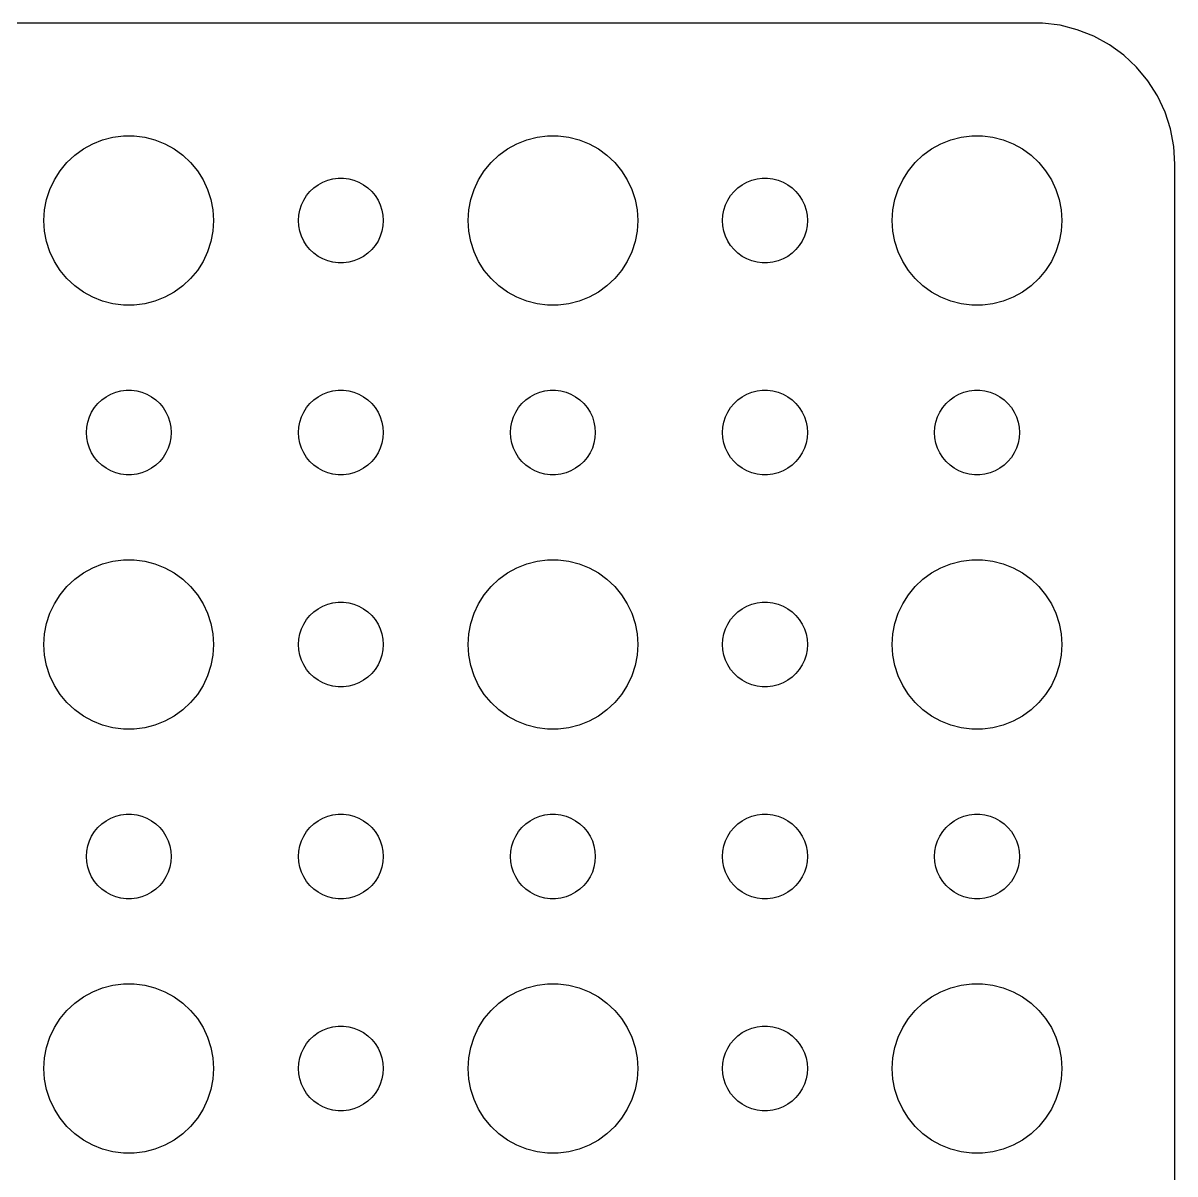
# Model space of a CAD drawing. Header units: metres. Extents: x -37 to 37, y 215 to 541.
# Drawn here: x -3.74 to 37, y 248.27 to 288.99 of the extents above; entities that cross this region are included whole.
import ezdxf

# ---------------------------------------------------------------- set-up
doc = ezdxf.new("R2010")
doc.units = ezdxf.units.M

msp = doc.modelspace()

# ---------------------------------------------------------------- linework, layer by layer
for p, q in [((32.3139, 288.99), (-32.3139, 288.99)), ((32.9369, 288.911), (32.3139, 288.99)), ((33.5451, 288.755), (32.9369, 288.911)), ((34.1289, 288.524), (33.5451, 288.755)), ((34.6791, 288.222), (34.1289, 288.524)), ((35.1871, 287.853), (34.6791, 288.222)), ((35.6448, 287.423), (35.1871, 287.853)), ((36.0451, 286.939), (35.6448, 287.423)), ((36.3815, 286.409), (36.0451, 286.939)), ((36.6489, 285.841), (36.3815, 286.409)), ((36.8429, 285.243), (36.6489, 285.841)), ((36.9606, 284.627), (36.8429, 285.243)), ((-1.27733, 284.714), (-0.92705, 284.853)), ((-0.92705, 284.853), (-0.56213, 284.947)), ((-0.56213, 284.947), (-0.18837, 284.994)), ((-0.18837, 284.994), (0.18837, 284.994)), ((0.18837, 284.994), (0.56213, 284.947)), ((0.56213, 284.947), (0.92705, 284.853)), ((0.92705, 284.853), (1.27733, 284.714)), ((13.7227, 284.714), (14.0729, 284.853)), ((14.0729, 284.853), (14.4379, 284.947)), ((14.4379, 284.947), (14.8116, 284.994)), ((14.8116, 284.994), (15.1884, 284.994)), ((15.1884, 284.994), (15.5621, 284.947)), ((15.5621, 284.947), (15.927, 284.853)), ((15.927, 284.853), (16.2773, 284.714)), ((28.7227, 284.714), (29.0729, 284.853)), ((29.0729, 284.853), (29.4379, 284.947)), ((29.4379, 284.947), (29.8116, 284.994)), ((29.8116, 284.994), (30.1884, 284.994)), ((30.1884, 284.994), (30.5621, 284.947)), ((30.5621, 284.947), (30.927, 284.853)), ((30.927, 284.853), (31.2773, 284.714)), ((-1.91226, 284.312), (-1.60747, 284.533)), ((-1.60747, 284.533), (-1.27733, 284.714)), ((1.27733, 284.714), (1.60747, 284.533)), ((1.60747, 284.533), (1.91226, 284.312)), ((13.0877, 284.312), (13.3925, 284.533)), ((13.3925, 284.533), (13.7227, 284.714)), ((16.2773, 284.714), (16.6075, 284.533)), ((16.6075, 284.533), (16.9123, 284.312)), ((28.0877, 284.312), (28.3925, 284.533)), ((28.3925, 284.533), (28.7227, 284.714)), ((31.2773, 284.714), (31.6075, 284.533)), ((31.6075, 284.533), (31.9123, 284.312)), ((37, 284), (36.9606, 284.627)), ((-2.42705, 283.763), (-2.1869, 284.054)), ((-2.1869, 284.054), (-1.91226, 284.312)), ((1.91226, 284.312), (2.1869, 284.054)), ((2.1869, 284.054), (2.42705, 283.763)), ((12.5729, 283.763), (12.8131, 284.054)), ((12.8131, 284.054), (13.0877, 284.312)), ((16.9123, 284.312), (17.1869, 284.054)), ((17.1869, 284.054), (17.427, 283.763)), ((27.5729, 283.763), (27.8131, 284.054)), ((27.8131, 284.054), (28.0877, 284.312)), ((31.9123, 284.312), (32.1869, 284.054)), ((32.1869, 284.054), (32.427, 283.763)), ((37, 220), (37, 284)), ((-2.62891, 283.445), (-2.42705, 283.763)), ((2.42705, 283.763), (2.62891, 283.445)), ((12.3711, 283.445), (12.5729, 283.763)), ((17.427, 283.763), (17.6289, 283.445)), ((27.3711, 283.445), (27.5729, 283.763)), ((32.427, 283.763), (32.6289, 283.445)), ((-2.78932, 283.104), (-2.62891, 283.445)), ((2.62891, 283.445), (2.78932, 283.104)), ((6.40654, 283.027), (6.54385, 283.156)), ((6.54385, 283.156), (6.69626, 283.266)), ((6.69626, 283.266), (6.86133, 283.357)), ((6.86133, 283.357), (7.03647, 283.427)), ((7.03647, 283.427), (7.21892, 283.473)), ((7.21892, 283.473), (7.40581, 283.497)), ((7.40581, 283.497), (7.59418, 283.497)), ((7.59418, 283.497), (7.78107, 283.473)), ((7.78107, 283.473), (7.96352, 283.427)), ((7.96352, 283.427), (8.13866, 283.357)), ((8.13866, 283.357), (8.30373, 283.266)), ((8.30373, 283.266), (8.45613, 283.156)), ((8.45613, 283.156), (8.59344, 283.027)), ((12.2107, 283.104), (12.3711, 283.445)), ((17.6289, 283.445), (17.7893, 283.104)), ((21.4065, 283.027), (21.5439, 283.156)), ((21.5439, 283.156), (21.6963, 283.266)), ((21.6963, 283.266), (21.8613, 283.357)), ((21.8613, 283.357), (22.0365, 283.427)), ((22.0365, 283.427), (22.2189, 283.473)), ((22.2189, 283.473), (22.4058, 283.497)), ((22.4058, 283.497), (22.5942, 283.497)), ((22.5942, 283.497), (22.7811, 283.473)), ((22.7811, 283.473), (22.9635, 283.427)), ((22.9635, 283.427), (23.1387, 283.357)), ((23.1387, 283.357), (23.3037, 283.266)), ((23.3037, 283.266), (23.4561, 283.156)), ((23.4561, 283.156), (23.5934, 283.027)), ((27.2107, 283.104), (27.3711, 283.445)), ((32.6289, 283.445), (32.7893, 283.104)), ((-2.97633, 282.376), (-2.90575, 282.746)), ((-2.90575, 282.746), (-2.78932, 283.104)), ((2.78932, 283.104), (2.90575, 282.746)), ((2.90575, 282.746), (2.97633, 282.376)), ((6.18553, 282.723), (6.28647, 282.882)), ((6.28647, 282.882), (6.40654, 283.027)), ((8.59344, 283.027), (8.71352, 282.882)), ((8.71352, 282.882), (8.81445, 282.723)), ((12.0237, 282.376), (12.0942, 282.746)), ((12.0942, 282.746), (12.2107, 283.104)), ((17.7893, 283.104), (17.9057, 282.746)), ((17.9057, 282.746), (17.9763, 282.376)), ((21.1855, 282.723), (21.2865, 282.882)), ((21.2865, 282.882), (21.4065, 283.027)), ((23.5934, 283.027), (23.7135, 282.882)), ((23.7135, 282.882), (23.8145, 282.723)), ((27.0237, 282.376), (27.0942, 282.746)), ((27.0942, 282.746), (27.2107, 283.104)), ((32.7893, 283.104), (32.9057, 282.746)), ((32.9057, 282.746), (32.9763, 282.376)), ((-3, 282), (-2.97633, 282.376)), ((2.97633, 282.376), (3, 282)), ((6.01183, 282.188), (6.04712, 282.373)), ((6.04712, 282.373), (6.10533, 282.552)), ((6.10533, 282.552), (6.18553, 282.723)), ((8.81445, 282.723), (8.89465, 282.552)), ((8.89465, 282.552), (8.95287, 282.373)), ((8.95287, 282.373), (8.98816, 282.188)), ((12, 282), (12.0237, 282.376)), ((17.9763, 282.376), (18, 282)), ((21.0118, 282.188), (21.0471, 282.373)), ((21.0471, 282.373), (21.1053, 282.552)), ((21.1053, 282.552), (21.1855, 282.723)), ((23.8145, 282.723), (23.8947, 282.552)), ((23.8947, 282.552), (23.9529, 282.373)), ((23.9529, 282.373), (23.9882, 282.188)), ((27, 282), (27.0237, 282.376)), ((32.9763, 282.376), (33, 282)), ((-2.97633, 281.624), (-3, 282)), ((3, 282), (2.97633, 281.624)), ((6, 282), (6.01183, 282.188)), ((6.01183, 281.812), (6, 282)), ((8.98816, 282.188), (9, 282)), ((9, 282), (8.98816, 281.812)), ((12.0237, 281.624), (12, 282)), ((18, 282), (17.9763, 281.624)), ((21, 282), (21.0118, 282.188)), ((21.0118, 281.812), (21, 282)), ((23.9882, 282.188), (24, 282)), ((24, 282), (23.9882, 281.812)), ((27.0237, 281.624), (27, 282)), ((33, 282), (32.9763, 281.624)), ((-2.90575, 281.254), (-2.97633, 281.624)), ((2.97633, 281.624), (2.90575, 281.254)), ((6.04712, 281.627), (6.01183, 281.812)), ((6.10533, 281.448), (6.04712, 281.627)), ((8.95287, 281.627), (8.89465, 281.448)), ((8.98816, 281.812), (8.95287, 281.627)), ((12.0942, 281.254), (12.0237, 281.624)), ((17.9763, 281.624), (17.9057, 281.254)), ((21.0471, 281.627), (21.0118, 281.812)), ((21.1053, 281.448), (21.0471, 281.627)), ((23.9529, 281.627), (23.8947, 281.448)), ((23.9882, 281.812), (23.9529, 281.627)), ((27.0942, 281.254), (27.0237, 281.624)), ((32.9763, 281.624), (32.9057, 281.254)), ((-2.78932, 280.896), (-2.90575, 281.254)), ((2.90575, 281.254), (2.78932, 280.896)), ((6.18553, 281.277), (6.10533, 281.448)), ((6.28647, 281.118), (6.18553, 281.277)), ((6.40654, 280.973), (6.28647, 281.118)), ((8.71352, 281.118), (8.59344, 280.973)), ((8.81445, 281.277), (8.71352, 281.118)), ((8.89465, 281.448), (8.81445, 281.277)), ((12.2107, 280.896), (12.0942, 281.254)), ((17.9057, 281.254), (17.7893, 280.896)), ((21.1855, 281.277), (21.1053, 281.448)), ((21.2865, 281.118), (21.1855, 281.277)), ((21.4065, 280.973), (21.2865, 281.118)), ((23.7135, 281.118), (23.5934, 280.973)), ((23.8145, 281.277), (23.7135, 281.118)), ((23.8947, 281.448), (23.8145, 281.277)), ((27.2107, 280.896), (27.0942, 281.254)), ((32.9057, 281.254), (32.7893, 280.896)), ((-2.62891, 280.555), (-2.78932, 280.896)), ((2.78932, 280.896), (2.62891, 280.555)), ((6.54385, 280.844), (6.40654, 280.973)), ((6.69626, 280.734), (6.54385, 280.844)), ((6.86133, 280.643), (6.69626, 280.734)), ((8.30373, 280.734), (8.13866, 280.643)), ((8.45613, 280.844), (8.30373, 280.734)), ((8.59344, 280.973), (8.45613, 280.844)), ((12.3711, 280.555), (12.2107, 280.896)), ((17.7893, 280.896), (17.6289, 280.555)), ((21.5439, 280.844), (21.4065, 280.973)), ((21.6963, 280.734), (21.5439, 280.844)), ((21.8613, 280.643), (21.6963, 280.734)), ((23.3037, 280.734), (23.1387, 280.643)), ((23.4561, 280.844), (23.3037, 280.734)), ((23.5934, 280.973), (23.4561, 280.844)), ((27.3711, 280.555), (27.2107, 280.896)), ((32.7893, 280.896), (32.6289, 280.555)), ((-2.42705, 280.237), (-2.62891, 280.555)), ((2.62891, 280.555), (2.42705, 280.237)), ((7.03647, 280.573), (6.86133, 280.643)), ((7.21892, 280.527), (7.03647, 280.573)), ((7.40581, 280.503), (7.21892, 280.527)), ((7.59418, 280.503), (7.40581, 280.503)), ((7.78107, 280.527), (7.59418, 280.503)), ((7.96352, 280.573), (7.78107, 280.527)), ((8.13866, 280.643), (7.96352, 280.573)), ((12.5729, 280.237), (12.3711, 280.555)), ((17.6289, 280.555), (17.427, 280.237)), ((22.0365, 280.573), (21.8613, 280.643)), ((22.2189, 280.527), (22.0365, 280.573)), ((22.4058, 280.503), (22.2189, 280.527)), ((22.5942, 280.503), (22.4058, 280.503)), ((22.7811, 280.527), (22.5942, 280.503)), ((22.9635, 280.573), (22.7811, 280.527)), ((23.1387, 280.643), (22.9635, 280.573)), ((27.5729, 280.237), (27.3711, 280.555)), ((32.6289, 280.555), (32.427, 280.237)), ((-2.1869, 279.946), (-2.42705, 280.237)), ((-1.91226, 279.688), (-2.1869, 279.946)), ((2.1869, 279.946), (1.91226, 279.688)), ((2.42705, 280.237), (2.1869, 279.946)), ((12.8131, 279.946), (12.5729, 280.237)), ((13.0877, 279.688), (12.8131, 279.946)), ((17.1869, 279.946), (16.9123, 279.688)), ((17.427, 280.237), (17.1869, 279.946)), ((27.8131, 279.946), (27.5729, 280.237)), ((28.0877, 279.688), (27.8131, 279.946)), ((32.1869, 279.946), (31.9123, 279.688)), ((32.427, 280.237), (32.1869, 279.946)), ((-1.60747, 279.467), (-1.91226, 279.688)), ((1.91226, 279.688), (1.60747, 279.467)), ((13.3925, 279.467), (13.0877, 279.688)), ((16.9123, 279.688), (16.6075, 279.467)), ((28.3925, 279.467), (28.0877, 279.688)), ((31.9123, 279.688), (31.6075, 279.467)), ((-1.27733, 279.286), (-1.60747, 279.467)), ((-0.92705, 279.147), (-1.27733, 279.286)), ((-0.56213, 279.053), (-0.92705, 279.147)), ((0.92705, 279.147), (0.56213, 279.053)), ((1.27733, 279.286), (0.92705, 279.147)), ((1.60747, 279.467), (1.27733, 279.286)), ((13.7227, 279.286), (13.3925, 279.467)), ((14.0729, 279.147), (13.7227, 279.286)), ((14.4379, 279.053), (14.0729, 279.147)), ((15.927, 279.147), (15.5621, 279.053)), ((16.2773, 279.286), (15.927, 279.147)), ((16.6075, 279.467), (16.2773, 279.286)), ((28.7227, 279.286), (28.3925, 279.467)), ((29.0729, 279.147), (28.7227, 279.286)), ((29.4379, 279.053), (29.0729, 279.147)), ((30.927, 279.147), (30.5621, 279.053)), ((31.2773, 279.286), (30.927, 279.147)), ((31.6075, 279.467), (31.2773, 279.286)), ((-0.18837, 279.006), (-0.56213, 279.053)), ((0.18837, 279.006), (-0.18837, 279.006)), ((0.56213, 279.053), (0.18837, 279.006)), ((14.8116, 279.006), (14.4379, 279.053)), ((15.1884, 279.006), (14.8116, 279.006)), ((15.5621, 279.053), (15.1884, 279.006)), ((29.8116, 279.006), (29.4379, 279.053)), ((30.1884, 279.006), (29.8116, 279.006)), ((30.5621, 279.053), (30.1884, 279.006)), ((-0.80373, 275.766), (-0.63866, 275.857)), ((-0.63866, 275.857), (-0.46352, 275.927)), ((-0.46352, 275.927), (-0.28107, 275.973)), ((-0.28107, 275.973), (-0.09418, 275.997)), ((-0.09418, 275.997), (0.09418, 275.997)), ((0.09418, 275.997), (0.28107, 275.973)), ((0.28107, 275.973), (0.46352, 275.927)), ((0.46352, 275.927), (0.63866, 275.857)), ((0.63866, 275.857), (0.80373, 275.766)), ((6.69626, 275.766), (6.86133, 275.857)), ((6.86133, 275.857), (7.03647, 275.927)), ((7.03647, 275.927), (7.21892, 275.973)), ((7.21892, 275.973), (7.40581, 275.997)), ((7.40581, 275.997), (7.59418, 275.997)), ((7.59418, 275.997), (7.78107, 275.973)), ((7.78107, 275.973), (7.96352, 275.927)), ((7.96352, 275.927), (8.13866, 275.857)), ((8.13866, 275.857), (8.30373, 275.766)), ((14.1963, 275.766), (14.3613, 275.857)), ((14.3613, 275.857), (14.5365, 275.927)), ((14.5365, 275.927), (14.7189, 275.973)), ((14.7189, 275.973), (14.9058, 275.997)), ((14.9058, 275.997), (15.0942, 275.997)), ((15.0942, 275.997), (15.2811, 275.973)), ((15.2811, 275.973), (15.4635, 275.927)), ((15.4635, 275.927), (15.6387, 275.857)), ((15.6387, 275.857), (15.8037, 275.766)), ((21.6963, 275.766), (21.8613, 275.857)), ((21.8613, 275.857), (22.0365, 275.927)), ((22.0365, 275.927), (22.2189, 275.973)), ((22.2189, 275.973), (22.4058, 275.997)), ((22.4058, 275.997), (22.5942, 275.997)), ((22.5942, 275.997), (22.7811, 275.973)), ((22.7811, 275.973), (22.9635, 275.927)), ((22.9635, 275.927), (23.1387, 275.857)), ((23.1387, 275.857), (23.3037, 275.766)), ((29.1963, 275.766), (29.3613, 275.857)), ((29.3613, 275.857), (29.5365, 275.927)), ((29.5365, 275.927), (29.7189, 275.973)), ((29.7189, 275.973), (29.9058, 275.997)), ((29.9058, 275.997), (30.0942, 275.997)), ((30.0942, 275.997), (30.2811, 275.973)), ((30.2811, 275.973), (30.4635, 275.927)), ((30.4635, 275.927), (30.6387, 275.857)), ((30.6387, 275.857), (30.8037, 275.766)), ((-1.21352, 275.382), (-1.09344, 275.527)), ((-1.09344, 275.527), (-0.95613, 275.656)), ((-0.95613, 275.656), (-0.80373, 275.766)), ((0.80373, 275.766), (0.95613, 275.656)), ((0.95613, 275.656), (1.09344, 275.527)), ((1.09344, 275.527), (1.21352, 275.382)), ((6.28647, 275.382), (6.40654, 275.527)), ((6.40654, 275.527), (6.54385, 275.656)), ((6.54385, 275.656), (6.69626, 275.766)), ((8.30373, 275.766), (8.45613, 275.656)), ((8.45613, 275.656), (8.59344, 275.527)), ((8.59344, 275.527), (8.71352, 275.382)), ((13.7865, 275.382), (13.9065, 275.527)), ((13.9065, 275.527), (14.0439, 275.656)), ((14.0439, 275.656), (14.1963, 275.766)), ((15.8037, 275.766), (15.9561, 275.656)), ((15.9561, 275.656), (16.0934, 275.527)), ((16.0934, 275.527), (16.2135, 275.382)), ((21.2865, 275.382), (21.4065, 275.527)), ((21.4065, 275.527), (21.5439, 275.656)), ((21.5439, 275.656), (21.6963, 275.766)), ((23.3037, 275.766), (23.4561, 275.656)), ((23.4561, 275.656), (23.5934, 275.527)), ((23.5934, 275.527), (23.7135, 275.382)), ((28.7865, 275.382), (28.9065, 275.527)), ((28.9065, 275.527), (29.0439, 275.656)), ((29.0439, 275.656), (29.1963, 275.766)), ((30.8037, 275.766), (30.9561, 275.656)), ((30.9561, 275.656), (31.0934, 275.527)), ((31.0934, 275.527), (31.2135, 275.382)), ((-1.45287, 274.873), (-1.39465, 275.052)), ((-1.39465, 275.052), (-1.31445, 275.223)), ((-1.31445, 275.223), (-1.21352, 275.382)), ((1.21352, 275.382), (1.31445, 275.223)), ((1.31445, 275.223), (1.39465, 275.052)), ((1.39465, 275.052), (1.45287, 274.873)), ((6.04712, 274.873), (6.10533, 275.052)), ((6.10533, 275.052), (6.18553, 275.223)), ((6.18553, 275.223), (6.28647, 275.382)), ((8.71352, 275.382), (8.81445, 275.223)), ((8.81445, 275.223), (8.89465, 275.052)), ((8.89465, 275.052), (8.95287, 274.873)), ((13.5471, 274.873), (13.6053, 275.052)), ((13.6053, 275.052), (13.6855, 275.223)), ((13.6855, 275.223), (13.7865, 275.382)), ((16.2135, 275.382), (16.3145, 275.223)), ((16.3145, 275.223), (16.3947, 275.052)), ((16.3947, 275.052), (16.4529, 274.873)), ((21.0471, 274.873), (21.1053, 275.052)), ((21.1053, 275.052), (21.1855, 275.223)), ((21.1855, 275.223), (21.2865, 275.382)), ((23.7135, 275.382), (23.8145, 275.223)), ((23.8145, 275.223), (23.8947, 275.052)), ((23.8947, 275.052), (23.9529, 274.873)), ((28.5471, 274.873), (28.6053, 275.052)), ((28.6053, 275.052), (28.6855, 275.223)), ((28.6855, 275.223), (28.7865, 275.382)), ((31.2135, 275.382), (31.3145, 275.223)), ((31.3145, 275.223), (31.3947, 275.052)), ((31.3947, 275.052), (31.4529, 274.873)), ((-1.5, 274.5), (-1.48816, 274.688)), ((-1.48816, 274.688), (-1.45287, 274.873)), ((1.45287, 274.873), (1.48816, 274.688)), ((1.48816, 274.688), (1.5, 274.5)), ((6, 274.5), (6.01183, 274.688)), ((6.01183, 274.688), (6.04712, 274.873)), ((8.95287, 274.873), (8.98816, 274.688)), ((8.98816, 274.688), (9, 274.5)), ((13.5, 274.5), (13.5118, 274.688)), ((13.5118, 274.688), (13.5471, 274.873)), ((16.4529, 274.873), (16.4882, 274.688)), ((16.4882, 274.688), (16.5, 274.5)), ((21, 274.5), (21.0118, 274.688)), ((21.0118, 274.688), (21.0471, 274.873)), ((23.9529, 274.873), (23.9882, 274.688)), ((23.9882, 274.688), (24, 274.5)), ((28.5, 274.5), (28.5118, 274.688)), ((28.5118, 274.688), (28.5471, 274.873)), ((31.4529, 274.873), (31.4882, 274.688)), ((31.4882, 274.688), (31.5, 274.5)), ((-1.48816, 274.312), (-1.5, 274.5)), ((-1.45287, 274.127), (-1.48816, 274.312)), ((1.48816, 274.312), (1.45287, 274.127)), ((1.5, 274.5), (1.48816, 274.312)), ((6.01183, 274.312), (6, 274.5)), ((6.04712, 274.127), (6.01183, 274.312)), ((8.98816, 274.312), (8.95287, 274.127)), ((9, 274.5), (8.98816, 274.312)), ((13.5118, 274.312), (13.5, 274.5)), ((13.5471, 274.127), (13.5118, 274.312)), ((16.4882, 274.312), (16.4529, 274.127)), ((16.5, 274.5), (16.4882, 274.312)), ((21.0118, 274.312), (21, 274.5)), ((21.0471, 274.127), (21.0118, 274.312)), ((23.9882, 274.312), (23.9529, 274.127)), ((24, 274.5), (23.9882, 274.312)), ((28.5118, 274.312), (28.5, 274.5)), ((28.5471, 274.127), (28.5118, 274.312)), ((31.4882, 274.312), (31.4529, 274.127)), ((31.5, 274.5), (31.4882, 274.312)), ((-1.39465, 273.948), (-1.45287, 274.127)), ((-1.31445, 273.777), (-1.39465, 273.948)), ((-1.21352, 273.618), (-1.31445, 273.777)), ((1.31445, 273.777), (1.21352, 273.618)), ((1.39465, 273.948), (1.31445, 273.777)), ((1.45287, 274.127), (1.39465, 273.948)), ((6.10533, 273.948), (6.04712, 274.127)), ((6.18553, 273.777), (6.10533, 273.948)), ((6.28647, 273.618), (6.18553, 273.777)), ((8.81445, 273.777), (8.71352, 273.618)), ((8.89465, 273.948), (8.81445, 273.777)), ((8.95287, 274.127), (8.89465, 273.948)), ((13.6053, 273.948), (13.5471, 274.127)), ((13.6855, 273.777), (13.6053, 273.948)), ((13.7865, 273.618), (13.6855, 273.777)), ((16.3145, 273.777), (16.2135, 273.618)), ((16.3947, 273.948), (16.3145, 273.777)), ((16.4529, 274.127), (16.3947, 273.948)), ((21.1053, 273.948), (21.0471, 274.127)), ((21.1855, 273.777), (21.1053, 273.948)), ((21.2865, 273.618), (21.1855, 273.777)), ((23.8145, 273.777), (23.7135, 273.618)), ((23.8947, 273.948), (23.8145, 273.777)), ((23.9529, 274.127), (23.8947, 273.948)), ((28.6053, 273.948), (28.5471, 274.127)), ((28.6855, 273.777), (28.6053, 273.948)), ((28.7865, 273.618), (28.6855, 273.777)), ((31.3145, 273.777), (31.2135, 273.618)), ((31.3947, 273.948), (31.3145, 273.777)), ((31.4529, 274.127), (31.3947, 273.948)), ((-1.09344, 273.473), (-1.21352, 273.618)), ((-0.95613, 273.344), (-1.09344, 273.473)), ((1.09344, 273.473), (0.95613, 273.344)), ((1.21352, 273.618), (1.09344, 273.473)), ((6.40654, 273.473), (6.28647, 273.618)), ((6.54385, 273.344), (6.40654, 273.473)), ((8.59344, 273.473), (8.45613, 273.344)), ((8.71352, 273.618), (8.59344, 273.473)), ((13.9065, 273.473), (13.7865, 273.618)), ((14.0439, 273.344), (13.9065, 273.473)), ((16.0934, 273.473), (15.9561, 273.344)), ((16.2135, 273.618), (16.0934, 273.473)), ((21.4065, 273.473), (21.2865, 273.618)), ((21.5439, 273.344), (21.4065, 273.473)), ((23.5934, 273.473), (23.4561, 273.344)), ((23.7135, 273.618), (23.5934, 273.473)), ((28.9065, 273.473), (28.7865, 273.618)), ((29.0439, 273.344), (28.9065, 273.473)), ((31.0934, 273.473), (30.9561, 273.344)), ((31.2135, 273.618), (31.0934, 273.473)), ((-0.80373, 273.234), (-0.95613, 273.344)), ((-0.63866, 273.143), (-0.80373, 273.234)), ((-0.46352, 273.073), (-0.63866, 273.143)), ((-0.28107, 273.027), (-0.46352, 273.073)), ((-0.09418, 273.003), (-0.28107, 273.027)), ((0.09418, 273.003), (-0.09418, 273.003)), ((0.28107, 273.027), (0.09418, 273.003)), ((0.46352, 273.073), (0.28107, 273.027)), ((0.63866, 273.143), (0.46352, 273.073)), ((0.80373, 273.234), (0.63866, 273.143)), ((0.95613, 273.344), (0.80373, 273.234)), ((6.69626, 273.234), (6.54385, 273.344)), ((6.86133, 273.143), (6.69626, 273.234)), ((7.03647, 273.073), (6.86133, 273.143)), ((7.21892, 273.027), (7.03647, 273.073)), ((7.40581, 273.003), (7.21892, 273.027)), ((7.59418, 273.003), (7.40581, 273.003)), ((7.78107, 273.027), (7.59418, 273.003)), ((7.96352, 273.073), (7.78107, 273.027)), ((8.13866, 273.143), (7.96352, 273.073)), ((8.30373, 273.234), (8.13866, 273.143)), ((8.45613, 273.344), (8.30373, 273.234)), ((14.1963, 273.234), (14.0439, 273.344)), ((14.3613, 273.143), (14.1963, 273.234)), ((14.5365, 273.073), (14.3613, 273.143)), ((14.7189, 273.027), (14.5365, 273.073)), ((14.9058, 273.003), (14.7189, 273.027)), ((15.0942, 273.003), (14.9058, 273.003)), ((15.2811, 273.027), (15.0942, 273.003)), ((15.4635, 273.073), (15.2811, 273.027)), ((15.6387, 273.143), (15.4635, 273.073)), ((15.8037, 273.234), (15.6387, 273.143)), ((15.9561, 273.344), (15.8037, 273.234)), ((21.6963, 273.234), (21.5439, 273.344)), ((21.8613, 273.143), (21.6963, 273.234)), ((22.0365, 273.073), (21.8613, 273.143)), ((22.2189, 273.027), (22.0365, 273.073)), ((22.4058, 273.003), (22.2189, 273.027)), ((22.5942, 273.003), (22.4058, 273.003)), ((22.7811, 273.027), (22.5942, 273.003)), ((22.9635, 273.073), (22.7811, 273.027)), ((23.1387, 273.143), (22.9635, 273.073)), ((23.3037, 273.234), (23.1387, 273.143)), ((23.4561, 273.344), (23.3037, 273.234)), ((29.1963, 273.234), (29.0439, 273.344)), ((29.3613, 273.143), (29.1963, 273.234)), ((29.5365, 273.073), (29.3613, 273.143)), ((29.7189, 273.027), (29.5365, 273.073)), ((29.9058, 273.003), (29.7189, 273.027)), ((30.0942, 273.003), (29.9058, 273.003)), ((30.2811, 273.027), (30.0942, 273.003)), ((30.4635, 273.073), (30.2811, 273.027)), ((30.6387, 273.143), (30.4635, 273.073)), ((30.8037, 273.234), (30.6387, 273.143)), ((30.9561, 273.344), (30.8037, 273.234)), ((-1.60747, 269.533), (-1.27733, 269.714)), ((-1.27733, 269.714), (-0.92705, 269.853)), ((-0.92705, 269.853), (-0.56213, 269.947)), ((-0.56213, 269.947), (-0.18837, 269.994)), ((-0.18837, 269.994), (0.18837, 269.994)), ((0.18837, 269.994), (0.56213, 269.947)), ((0.56213, 269.947), (0.92705, 269.853)), ((0.92705, 269.853), (1.27733, 269.714)), ((1.27733, 269.714), (1.60747, 269.533)), ((13.3925, 269.533), (13.7227, 269.714)), ((13.7227, 269.714), (14.0729, 269.853)), ((14.0729, 269.853), (14.4379, 269.947)), ((14.4379, 269.947), (14.8116, 269.994)), ((14.8116, 269.994), (15.1884, 269.994)), ((15.1884, 269.994), (15.5621, 269.947)), ((15.5621, 269.947), (15.927, 269.853)), ((15.927, 269.853), (16.2773, 269.714)), ((16.2773, 269.714), (16.6075, 269.533)), ((28.3925, 269.533), (28.7227, 269.714)), ((28.7227, 269.714), (29.0729, 269.853)), ((29.0729, 269.853), (29.4379, 269.947)), ((29.4379, 269.947), (29.8116, 269.994)), ((29.8116, 269.994), (30.1884, 269.994)), ((30.1884, 269.994), (30.5621, 269.947)), ((30.5621, 269.947), (30.927, 269.853)), ((30.927, 269.853), (31.2773, 269.714)), ((31.2773, 269.714), (31.6075, 269.533)), ((-2.1869, 269.054), (-1.91226, 269.312)), ((-1.91226, 269.312), (-1.60747, 269.533)), ((1.60747, 269.533), (1.91226, 269.312)), ((1.91226, 269.312), (2.1869, 269.054)), ((12.8131, 269.054), (13.0877, 269.312)), ((13.0877, 269.312), (13.3925, 269.533)), ((16.6075, 269.533), (16.9123, 269.312)), ((16.9123, 269.312), (17.1869, 269.054)), ((27.8131, 269.054), (28.0877, 269.312)), ((28.0877, 269.312), (28.3925, 269.533)), ((31.6075, 269.533), (31.9123, 269.312)), ((31.9123, 269.312), (32.1869, 269.054)), ((-2.42705, 268.763), (-2.1869, 269.054)), ((2.1869, 269.054), (2.42705, 268.763)), ((12.5729, 268.763), (12.8131, 269.054)), ((17.1869, 269.054), (17.427, 268.763)), ((27.5729, 268.763), (27.8131, 269.054)), ((32.1869, 269.054), (32.427, 268.763)), ((-2.62891, 268.445), (-2.42705, 268.763)), ((2.42705, 268.763), (2.62891, 268.445)), ((7.21892, 268.473), (7.40581, 268.497)), ((7.40581, 268.497), (7.59418, 268.497)), ((7.59418, 268.497), (7.78107, 268.473)), ((12.3711, 268.445), (12.5729, 268.763)), ((17.427, 268.763), (17.6289, 268.445)), ((22.2189, 268.473), (22.4058, 268.497)), ((22.4058, 268.497), (22.5942, 268.497)), ((22.5942, 268.497), (22.7811, 268.473)), ((27.3711, 268.445), (27.5729, 268.763)), ((32.427, 268.763), (32.6289, 268.445)), ((-2.90575, 267.746), (-2.78932, 268.104)), ((-2.78932, 268.104), (-2.62891, 268.445)), ((2.62891, 268.445), (2.78932, 268.104)), ((2.78932, 268.104), (2.90575, 267.746)), ((6.40654, 268.027), (6.54385, 268.156)), ((6.54385, 268.156), (6.69626, 268.266)), ((6.69626, 268.266), (6.86133, 268.357)), ((6.86133, 268.357), (7.03647, 268.427)), ((7.03647, 268.427), (7.21892, 268.473)), ((7.78107, 268.473), (7.96352, 268.427)), ((7.96352, 268.427), (8.13866, 268.357)), ((8.13866, 268.357), (8.30373, 268.266)), ((8.30373, 268.266), (8.45613, 268.156)), ((8.45613, 268.156), (8.59344, 268.027)), ((12.0942, 267.746), (12.2107, 268.104)), ((12.2107, 268.104), (12.3711, 268.445)), ((17.6289, 268.445), (17.7893, 268.104)), ((17.7893, 268.104), (17.9057, 267.746)), ((21.4065, 268.027), (21.5439, 268.156)), ((21.5439, 268.156), (21.6963, 268.266)), ((21.6963, 268.266), (21.8613, 268.357)), ((21.8613, 268.357), (22.0365, 268.427)), ((22.0365, 268.427), (22.2189, 268.473)), ((22.7811, 268.473), (22.9635, 268.427)), ((22.9635, 268.427), (23.1387, 268.357)), ((23.1387, 268.357), (23.3037, 268.266)), ((23.3037, 268.266), (23.4561, 268.156)), ((23.4561, 268.156), (23.5934, 268.027)), ((27.0942, 267.746), (27.2107, 268.104)), ((27.2107, 268.104), (27.3711, 268.445)), ((32.6289, 268.445), (32.7893, 268.104)), ((32.7893, 268.104), (32.9057, 267.746)), ((-2.97633, 267.376), (-2.90575, 267.746)), ((2.90575, 267.746), (2.97633, 267.376)), ((6.10533, 267.552), (6.18553, 267.723)), ((6.18553, 267.723), (6.28647, 267.882)), ((6.28647, 267.882), (6.40654, 268.027)), ((8.59344, 268.027), (8.71352, 267.882)), ((8.71352, 267.882), (8.81445, 267.723)), ((8.81445, 267.723), (8.89465, 267.552)), ((12.0237, 267.376), (12.0942, 267.746)), ((17.9057, 267.746), (17.9763, 267.376)), ((21.1053, 267.552), (21.1855, 267.723)), ((21.1855, 267.723), (21.2865, 267.882)), ((21.2865, 267.882), (21.4065, 268.027)), ((23.5934, 268.027), (23.7135, 267.882)), ((23.7135, 267.882), (23.8145, 267.723)), ((23.8145, 267.723), (23.8947, 267.552)), ((27.0237, 267.376), (27.0942, 267.746)), ((32.9057, 267.746), (32.9763, 267.376)), ((-3, 267), (-2.97633, 267.376)), ((2.97633, 267.376), (3, 267)), ((6.01183, 267.188), (6.04712, 267.373)), ((6.04712, 267.373), (6.10533, 267.552)), ((8.89465, 267.552), (8.95287, 267.373)), ((8.95287, 267.373), (8.98816, 267.188)), ((12, 267), (12.0237, 267.376)), ((17.9763, 267.376), (18, 267)), ((21.0118, 267.188), (21.0471, 267.373)), ((21.0471, 267.373), (21.1053, 267.552)), ((23.8947, 267.552), (23.9529, 267.373)), ((23.9529, 267.373), (23.9882, 267.188)), ((27, 267), (27.0237, 267.376)), ((32.9763, 267.376), (33, 267)), ((-2.97633, 266.624), (-3, 267)), ((3, 267), (2.97633, 266.624)), ((6, 267), (6.01183, 267.188)), ((6.01183, 266.812), (6, 267)), ((8.98816, 267.188), (9, 267)), ((9, 267), (8.98816, 266.812)), ((12.0237, 266.624), (12, 267)), ((18, 267), (17.9763, 266.624)), ((21, 267), (21.0118, 267.188)), ((21.0118, 266.812), (21, 267)), ((23.9882, 267.188), (24, 267)), ((24, 267), (23.9882, 266.812)), ((27.0237, 266.624), (27, 267)), ((33, 267), (32.9763, 266.624)), ((-2.90575, 266.254), (-2.97633, 266.624)), ((2.97633, 266.624), (2.90575, 266.254)), ((6.04712, 266.627), (6.01183, 266.812)), ((6.10533, 266.448), (6.04712, 266.627)), ((6.18553, 266.277), (6.10533, 266.448)), ((8.89465, 266.448), (8.81445, 266.277)), ((8.95287, 266.627), (8.89465, 266.448)), ((8.98816, 266.812), (8.95287, 266.627)), ((12.0942, 266.254), (12.0237, 266.624)), ((17.9763, 266.624), (17.9057, 266.254)), ((21.0471, 266.627), (21.0118, 266.812)), ((21.1053, 266.448), (21.0471, 266.627)), ((21.1855, 266.277), (21.1053, 266.448)), ((23.8947, 266.448), (23.8145, 266.277)), ((23.9529, 266.627), (23.8947, 266.448)), ((23.9882, 266.812), (23.9529, 266.627)), ((27.0942, 266.254), (27.0237, 266.624)), ((32.9763, 266.624), (32.9057, 266.254)), ((-2.78932, 265.896), (-2.90575, 266.254)), ((2.90575, 266.254), (2.78932, 265.896)), ((6.28647, 266.118), (6.18553, 266.277)), ((6.40654, 265.973), (6.28647, 266.118)), ((8.71352, 266.118), (8.59344, 265.973)), ((8.81445, 266.277), (8.71352, 266.118)), ((12.2107, 265.896), (12.0942, 266.254)), ((17.9057, 266.254), (17.7893, 265.896)), ((21.2865, 266.118), (21.1855, 266.277)), ((21.4065, 265.973), (21.2865, 266.118)), ((23.7135, 266.118), (23.5934, 265.973)), ((23.8145, 266.277), (23.7135, 266.118)), ((27.2107, 265.896), (27.0942, 266.254)), ((32.9057, 266.254), (32.7893, 265.896)), ((-2.62891, 265.555), (-2.78932, 265.896)), ((2.78932, 265.896), (2.62891, 265.555)), ((6.54385, 265.844), (6.40654, 265.973)), ((6.69626, 265.734), (6.54385, 265.844)), ((6.86133, 265.643), (6.69626, 265.734)), ((7.03647, 265.573), (6.86133, 265.643)), ((8.13866, 265.643), (7.96352, 265.573)), ((8.30373, 265.734), (8.13866, 265.643)), ((8.45613, 265.844), (8.30373, 265.734)), ((8.59344, 265.973), (8.45613, 265.844)), ((12.3711, 265.555), (12.2107, 265.896)), ((17.7893, 265.896), (17.6289, 265.555)), ((21.5439, 265.844), (21.4065, 265.973)), ((21.6963, 265.734), (21.5439, 265.844)), ((21.8613, 265.643), (21.6963, 265.734)), ((22.0365, 265.573), (21.8613, 265.643)), ((23.1387, 265.643), (22.9635, 265.573)), ((23.3037, 265.734), (23.1387, 265.643)), ((23.4561, 265.844), (23.3037, 265.734)), ((23.5934, 265.973), (23.4561, 265.844)), ((27.3711, 265.555), (27.2107, 265.896)), ((32.7893, 265.896), (32.6289, 265.555)), ((-2.42705, 265.237), (-2.62891, 265.555)), ((-2.1869, 264.946), (-2.42705, 265.237)), ((2.42705, 265.237), (2.1869, 264.946)), ((2.62891, 265.555), (2.42705, 265.237)), ((7.21892, 265.527), (7.03647, 265.573)), ((7.40581, 265.503), (7.21892, 265.527)), ((7.59418, 265.503), (7.40581, 265.503)), ((7.78107, 265.527), (7.59418, 265.503)), ((7.96352, 265.573), (7.78107, 265.527)), ((12.5729, 265.237), (12.3711, 265.555)), ((12.8131, 264.946), (12.5729, 265.237)), ((17.427, 265.237), (17.1869, 264.946)), ((17.6289, 265.555), (17.427, 265.237)), ((22.2189, 265.527), (22.0365, 265.573)), ((22.4058, 265.503), (22.2189, 265.527)), ((22.5942, 265.503), (22.4058, 265.503)), ((22.7811, 265.527), (22.5942, 265.503)), ((22.9635, 265.573), (22.7811, 265.527)), ((27.5729, 265.237), (27.3711, 265.555)), ((27.8131, 264.946), (27.5729, 265.237)), ((32.427, 265.237), (32.1869, 264.946)), ((32.6289, 265.555), (32.427, 265.237)), ((-1.91226, 264.688), (-2.1869, 264.946)), ((2.1869, 264.946), (1.91226, 264.688)), ((13.0877, 264.688), (12.8131, 264.946)), ((17.1869, 264.946), (16.9123, 264.688)), ((28.0877, 264.688), (27.8131, 264.946)), ((32.1869, 264.946), (31.9123, 264.688)), ((-1.60747, 264.467), (-1.91226, 264.688)), ((-1.27733, 264.286), (-1.60747, 264.467)), ((1.60747, 264.467), (1.27733, 264.286)), ((1.91226, 264.688), (1.60747, 264.467)), ((13.3925, 264.467), (13.0877, 264.688)), ((13.7227, 264.286), (13.3925, 264.467)), ((16.6075, 264.467), (16.2773, 264.286)), ((16.9123, 264.688), (16.6075, 264.467)), ((28.3925, 264.467), (28.0877, 264.688)), ((28.7227, 264.286), (28.3925, 264.467)), ((31.6075, 264.467), (31.2773, 264.286)), ((31.9123, 264.688), (31.6075, 264.467)), ((-0.92705, 264.147), (-1.27733, 264.286)), ((-0.56213, 264.053), (-0.92705, 264.147)), ((-0.18837, 264.006), (-0.56213, 264.053)), ((0.18837, 264.006), (-0.18837, 264.006)), ((0.56213, 264.053), (0.18837, 264.006)), ((0.92705, 264.147), (0.56213, 264.053)), ((1.27733, 264.286), (0.92705, 264.147)), ((14.0729, 264.147), (13.7227, 264.286)), ((14.4379, 264.053), (14.0729, 264.147)), ((14.8116, 264.006), (14.4379, 264.053)), ((15.1884, 264.006), (14.8116, 264.006)), ((15.5621, 264.053), (15.1884, 264.006)), ((15.927, 264.147), (15.5621, 264.053)), ((16.2773, 264.286), (15.927, 264.147)), ((29.0729, 264.147), (28.7227, 264.286)), ((29.4379, 264.053), (29.0729, 264.147)), ((29.8116, 264.006), (29.4379, 264.053)), ((30.1884, 264.006), (29.8116, 264.006)), ((30.5621, 264.053), (30.1884, 264.006)), ((30.927, 264.147), (30.5621, 264.053)), ((31.2773, 264.286), (30.927, 264.147)), ((-0.95613, 260.656), (-0.80373, 260.766)), ((-0.80373, 260.766), (-0.63866, 260.857)), ((-0.63866, 260.857), (-0.46352, 260.927)), ((-0.46352, 260.927), (-0.28107, 260.973)), ((-0.28107, 260.973), (-0.09418, 260.997)), ((-0.09418, 260.997), (0.09418, 260.997)), ((0.09418, 260.997), (0.28107, 260.973)), ((0.28107, 260.973), (0.46352, 260.927)), ((0.46352, 260.927), (0.63866, 260.857)), ((0.63866, 260.857), (0.80373, 260.766)), ((0.80373, 260.766), (0.95613, 260.656)), ((6.54385, 260.656), (6.69626, 260.766)), ((6.69626, 260.766), (6.86133, 260.857)), ((6.86133, 260.857), (7.03647, 260.927)), ((7.03647, 260.927), (7.21892, 260.973)), ((7.21892, 260.973), (7.40581, 260.997)), ((7.40581, 260.997), (7.59418, 260.997)), ((7.59418, 260.997), (7.78107, 260.973)), ((7.78107, 260.973), (7.96352, 260.927)), ((7.96352, 260.927), (8.13866, 260.857)), ((8.13866, 260.857), (8.30373, 260.766)), ((8.30373, 260.766), (8.45613, 260.656)), ((14.0439, 260.656), (14.1963, 260.766)), ((14.1963, 260.766), (14.3613, 260.857)), ((14.3613, 260.857), (14.5365, 260.927)), ((14.5365, 260.927), (14.7189, 260.973)), ((14.7189, 260.973), (14.9058, 260.997)), ((14.9058, 260.997), (15.0942, 260.997)), ((15.0942, 260.997), (15.2811, 260.973)), ((15.2811, 260.973), (15.4635, 260.927)), ((15.4635, 260.927), (15.6387, 260.857)), ((15.6387, 260.857), (15.8037, 260.766)), ((15.8037, 260.766), (15.9561, 260.656)), ((21.5439, 260.656), (21.6963, 260.766)), ((21.6963, 260.766), (21.8613, 260.857)), ((21.8613, 260.857), (22.0365, 260.927)), ((22.0365, 260.927), (22.2189, 260.973)), ((22.2189, 260.973), (22.4058, 260.997)), ((22.4058, 260.997), (22.5942, 260.997)), ((22.5942, 260.997), (22.7811, 260.973)), ((22.7811, 260.973), (22.9635, 260.927)), ((22.9635, 260.927), (23.1387, 260.857)), ((23.1387, 260.857), (23.3037, 260.766)), ((23.3037, 260.766), (23.4561, 260.656)), ((29.0439, 260.656), (29.1963, 260.766)), ((29.1963, 260.766), (29.3613, 260.857)), ((29.3613, 260.857), (29.5365, 260.927)), ((29.5365, 260.927), (29.7189, 260.973)), ((29.7189, 260.973), (29.9058, 260.997)), ((29.9058, 260.997), (30.0942, 260.997)), ((30.0942, 260.997), (30.2811, 260.973)), ((30.2811, 260.973), (30.4635, 260.927)), ((30.4635, 260.927), (30.6387, 260.857)), ((30.6387, 260.857), (30.8037, 260.766)), ((30.8037, 260.766), (30.9561, 260.656)), ((-1.31445, 260.223), (-1.21352, 260.382)), ((-1.21352, 260.382), (-1.09344, 260.527)), ((-1.09344, 260.527), (-0.95613, 260.656)), ((0.95613, 260.656), (1.09344, 260.527)), ((1.09344, 260.527), (1.21352, 260.382)), ((1.21352, 260.382), (1.31445, 260.223)), ((6.18553, 260.223), (6.28647, 260.382)), ((6.28647, 260.382), (6.40654, 260.527)), ((6.40654, 260.527), (6.54385, 260.656)), ((8.45613, 260.656), (8.59344, 260.527)), ((8.59344, 260.527), (8.71352, 260.382)), ((8.71352, 260.382), (8.81445, 260.223)), ((13.6855, 260.223), (13.7865, 260.382)), ((13.7865, 260.382), (13.9065, 260.527)), ((13.9065, 260.527), (14.0439, 260.656)), ((15.9561, 260.656), (16.0934, 260.527)), ((16.0934, 260.527), (16.2135, 260.382)), ((16.2135, 260.382), (16.3145, 260.223)), ((21.1855, 260.223), (21.2865, 260.382)), ((21.2865, 260.382), (21.4065, 260.527)), ((21.4065, 260.527), (21.5439, 260.656)), ((23.4561, 260.656), (23.5934, 260.527)), ((23.5934, 260.527), (23.7135, 260.382)), ((23.7135, 260.382), (23.8145, 260.223)), ((28.6855, 260.223), (28.7865, 260.382)), ((28.7865, 260.382), (28.9065, 260.527)), ((28.9065, 260.527), (29.0439, 260.656)), ((30.9561, 260.656), (31.0934, 260.527)), ((31.0934, 260.527), (31.2135, 260.382)), ((31.2135, 260.382), (31.3145, 260.223)), ((-1.45287, 259.873), (-1.39465, 260.052)), ((-1.39465, 260.052), (-1.31445, 260.223)), ((1.31445, 260.223), (1.39465, 260.052)), ((1.39465, 260.052), (1.45287, 259.873)), ((6.04712, 259.873), (6.10533, 260.052)), ((6.10533, 260.052), (6.18553, 260.223)), ((8.81445, 260.223), (8.89465, 260.052)), ((8.89465, 260.052), (8.95287, 259.873)), ((13.5471, 259.873), (13.6053, 260.052)), ((13.6053, 260.052), (13.6855, 260.223)), ((16.3145, 260.223), (16.3947, 260.052)), ((16.3947, 260.052), (16.4529, 259.873)), ((21.0471, 259.873), (21.1053, 260.052)), ((21.1053, 260.052), (21.1855, 260.223)), ((23.8145, 260.223), (23.8947, 260.052)), ((23.8947, 260.052), (23.9529, 259.873)), ((28.5471, 259.873), (28.6053, 260.052)), ((28.6053, 260.052), (28.6855, 260.223)), ((31.3145, 260.223), (31.3947, 260.052)), ((31.3947, 260.052), (31.4529, 259.873)), ((-1.5, 259.5), (-1.48816, 259.688)), ((-1.48816, 259.688), (-1.45287, 259.873)), ((1.45287, 259.873), (1.48816, 259.688)), ((1.48816, 259.688), (1.5, 259.5)), ((6, 259.5), (6.01183, 259.688)), ((6.01183, 259.688), (6.04712, 259.873)), ((8.95287, 259.873), (8.98816, 259.688)), ((8.98816, 259.688), (9, 259.5)), ((13.5, 259.5), (13.5118, 259.688)), ((13.5118, 259.688), (13.5471, 259.873)), ((16.4529, 259.873), (16.4882, 259.688)), ((16.4882, 259.688), (16.5, 259.5)), ((21, 259.5), (21.0118, 259.688)), ((21.0118, 259.688), (21.0471, 259.873)), ((23.9529, 259.873), (23.9882, 259.688)), ((23.9882, 259.688), (24, 259.5)), ((28.5, 259.5), (28.5118, 259.688)), ((28.5118, 259.688), (28.5471, 259.873)), ((31.4529, 259.873), (31.4882, 259.688)), ((31.4882, 259.688), (31.5, 259.5)), ((-1.48816, 259.312), (-1.5, 259.5)), ((-1.45287, 259.127), (-1.48816, 259.312)), ((-1.39465, 258.948), (-1.45287, 259.127)), ((1.45287, 259.127), (1.39465, 258.948)), ((1.48816, 259.312), (1.45287, 259.127)), ((1.5, 259.5), (1.48816, 259.312)), ((6.01183, 259.312), (6, 259.5)), ((6.04712, 259.127), (6.01183, 259.312)), ((6.10533, 258.948), (6.04712, 259.127)), ((8.95287, 259.127), (8.89465, 258.948)), ((8.98816, 259.312), (8.95287, 259.127)), ((9, 259.5), (8.98816, 259.312)), ((13.5118, 259.312), (13.5, 259.5)), ((13.5471, 259.127), (13.5118, 259.312)), ((13.6053, 258.948), (13.5471, 259.127)), ((16.4529, 259.127), (16.3947, 258.948)), ((16.4882, 259.312), (16.4529, 259.127)), ((16.5, 259.5), (16.4882, 259.312)), ((21.0118, 259.312), (21, 259.5)), ((21.0471, 259.127), (21.0118, 259.312)), ((21.1053, 258.948), (21.0471, 259.127)), ((23.9529, 259.127), (23.8947, 258.948)), ((23.9882, 259.312), (23.9529, 259.127)), ((24, 259.5), (23.9882, 259.312)), ((28.5118, 259.312), (28.5, 259.5)), ((28.5471, 259.127), (28.5118, 259.312)), ((28.6053, 258.948), (28.5471, 259.127)), ((31.4529, 259.127), (31.3947, 258.948)), ((31.4882, 259.312), (31.4529, 259.127)), ((31.5, 259.5), (31.4882, 259.312)), ((-1.31445, 258.777), (-1.39465, 258.948)), ((-1.21352, 258.618), (-1.31445, 258.777)), ((1.31445, 258.777), (1.21352, 258.618)), ((1.39465, 258.948), (1.31445, 258.777)), ((6.18553, 258.777), (6.10533, 258.948)), ((6.28647, 258.618), (6.18553, 258.777)), ((8.81445, 258.777), (8.71352, 258.618)), ((8.89465, 258.948), (8.81445, 258.777)), ((13.6855, 258.777), (13.6053, 258.948)), ((13.7865, 258.618), (13.6855, 258.777)), ((16.3145, 258.777), (16.2135, 258.618)), ((16.3947, 258.948), (16.3145, 258.777)), ((21.1855, 258.777), (21.1053, 258.948)), ((21.2865, 258.618), (21.1855, 258.777)), ((23.8145, 258.777), (23.7135, 258.618)), ((23.8947, 258.948), (23.8145, 258.777)), ((28.6855, 258.777), (28.6053, 258.948)), ((28.7865, 258.618), (28.6855, 258.777)), ((31.3145, 258.777), (31.2135, 258.618)), ((31.3947, 258.948), (31.3145, 258.777)), ((-1.09344, 258.473), (-1.21352, 258.618)), ((-0.95613, 258.344), (-1.09344, 258.473)), ((-0.80373, 258.234), (-0.95613, 258.344)), ((0.95613, 258.344), (0.80373, 258.234)), ((1.09344, 258.473), (0.95613, 258.344)), ((1.21352, 258.618), (1.09344, 258.473)), ((6.40654, 258.473), (6.28647, 258.618)), ((6.54385, 258.344), (6.40654, 258.473)), ((6.69626, 258.234), (6.54385, 258.344)), ((8.45613, 258.344), (8.30373, 258.234)), ((8.59344, 258.473), (8.45613, 258.344)), ((8.71352, 258.618), (8.59344, 258.473)), ((13.9065, 258.473), (13.7865, 258.618)), ((14.0439, 258.344), (13.9065, 258.473)), ((14.1963, 258.234), (14.0439, 258.344)), ((15.9561, 258.344), (15.8037, 258.234)), ((16.0934, 258.473), (15.9561, 258.344)), ((16.2135, 258.618), (16.0934, 258.473)), ((21.4065, 258.473), (21.2865, 258.618)), ((21.5439, 258.344), (21.4065, 258.473)), ((21.6963, 258.234), (21.5439, 258.344)), ((23.4561, 258.344), (23.3037, 258.234)), ((23.5934, 258.473), (23.4561, 258.344)), ((23.7135, 258.618), (23.5934, 258.473)), ((28.9065, 258.473), (28.7865, 258.618)), ((29.0439, 258.344), (28.9065, 258.473)), ((29.1963, 258.234), (29.0439, 258.344)), ((30.9561, 258.344), (30.8037, 258.234)), ((31.0934, 258.473), (30.9561, 258.344)), ((31.2135, 258.618), (31.0934, 258.473)), ((-0.63866, 258.143), (-0.80373, 258.234)), ((-0.46352, 258.073), (-0.63866, 258.143)), ((-0.28107, 258.027), (-0.46352, 258.073)), ((-0.09418, 258.003), (-0.28107, 258.027)), ((0.09418, 258.003), (-0.09418, 258.003)), ((0.28107, 258.027), (0.09418, 258.003)), ((0.46352, 258.073), (0.28107, 258.027)), ((0.63866, 258.143), (0.46352, 258.073)), ((0.80373, 258.234), (0.63866, 258.143)), ((6.86133, 258.143), (6.69626, 258.234)), ((7.03647, 258.073), (6.86133, 258.143)), ((7.21892, 258.027), (7.03647, 258.073)), ((7.40581, 258.003), (7.21892, 258.027)), ((7.59418, 258.003), (7.40581, 258.003)), ((7.78107, 258.027), (7.59418, 258.003)), ((7.96352, 258.073), (7.78107, 258.027)), ((8.13866, 258.143), (7.96352, 258.073)), ((8.30373, 258.234), (8.13866, 258.143)), ((14.3613, 258.143), (14.1963, 258.234)), ((14.5365, 258.073), (14.3613, 258.143)), ((14.7189, 258.027), (14.5365, 258.073)), ((14.9058, 258.003), (14.7189, 258.027)), ((15.0942, 258.003), (14.9058, 258.003)), ((15.2811, 258.027), (15.0942, 258.003)), ((15.4635, 258.073), (15.2811, 258.027)), ((15.6387, 258.143), (15.4635, 258.073)), ((15.8037, 258.234), (15.6387, 258.143)), ((21.8613, 258.143), (21.6963, 258.234)), ((22.0365, 258.073), (21.8613, 258.143)), ((22.2189, 258.027), (22.0365, 258.073)), ((22.4058, 258.003), (22.2189, 258.027)), ((22.5942, 258.003), (22.4058, 258.003)), ((22.7811, 258.027), (22.5942, 258.003)), ((22.9635, 258.073), (22.7811, 258.027)), ((23.1387, 258.143), (22.9635, 258.073)), ((23.3037, 258.234), (23.1387, 258.143)), ((29.3613, 258.143), (29.1963, 258.234)), ((29.5365, 258.073), (29.3613, 258.143)), ((29.7189, 258.027), (29.5365, 258.073)), ((29.9058, 258.003), (29.7189, 258.027)), ((30.0942, 258.003), (29.9058, 258.003)), ((30.2811, 258.027), (30.0942, 258.003)), ((30.4635, 258.073), (30.2811, 258.027)), ((30.6387, 258.143), (30.4635, 258.073)), ((30.8037, 258.234), (30.6387, 258.143)), ((-1.60747, 254.533), (-1.27733, 254.714)), ((-1.27733, 254.714), (-0.92705, 254.853)), ((-0.92705, 254.853), (-0.56213, 254.947)), ((-0.56213, 254.947), (-0.18837, 254.994)), ((-0.18837, 254.994), (0.18837, 254.994)), ((0.18837, 254.994), (0.56213, 254.947)), ((0.56213, 254.947), (0.92705, 254.853)), ((0.92705, 254.853), (1.27733, 254.714)), ((1.27733, 254.714), (1.60747, 254.533)), ((13.3925, 254.533), (13.7227, 254.714)), ((13.7227, 254.714), (14.0729, 254.853)), ((14.0729, 254.853), (14.4379, 254.947)), ((14.4379, 254.947), (14.8116, 254.994)), ((14.8116, 254.994), (15.1884, 254.994)), ((15.1884, 254.994), (15.5621, 254.947)), ((15.5621, 254.947), (15.927, 254.853)), ((15.927, 254.853), (16.2773, 254.714)), ((16.2773, 254.714), (16.6075, 254.533)), ((28.3925, 254.533), (28.7227, 254.714)), ((28.7227, 254.714), (29.0729, 254.853)), ((29.0729, 254.853), (29.4379, 254.947)), ((29.4379, 254.947), (29.8116, 254.994)), ((29.8116, 254.994), (30.1884, 254.994)), ((30.1884, 254.994), (30.5621, 254.947)), ((30.5621, 254.947), (30.927, 254.853)), ((30.927, 254.853), (31.2773, 254.714)), ((31.2773, 254.714), (31.6075, 254.533)), ((-2.1869, 254.054), (-1.91226, 254.312)), ((-1.91226, 254.312), (-1.60747, 254.533)), ((1.60747, 254.533), (1.91226, 254.312)), ((1.91226, 254.312), (2.1869, 254.054)), ((12.8131, 254.054), (13.0877, 254.312)), ((13.0877, 254.312), (13.3925, 254.533)), ((16.6075, 254.533), (16.9123, 254.312)), ((16.9123, 254.312), (17.1869, 254.054)), ((27.8131, 254.054), (28.0877, 254.312)), ((28.0877, 254.312), (28.3925, 254.533)), ((31.6075, 254.533), (31.9123, 254.312)), ((31.9123, 254.312), (32.1869, 254.054)), ((-2.42705, 253.763), (-2.1869, 254.054)), ((2.1869, 254.054), (2.42705, 253.763)), ((12.5729, 253.763), (12.8131, 254.054)), ((17.1869, 254.054), (17.427, 253.763)), ((27.5729, 253.763), (27.8131, 254.054)), ((32.1869, 254.054), (32.427, 253.763)), ((-2.78932, 253.104), (-2.62891, 253.445)), ((-2.62891, 253.445), (-2.42705, 253.763)), ((2.42705, 253.763), (2.62891, 253.445)), ((2.62891, 253.445), (2.78932, 253.104)), ((6.86133, 253.357), (7.03647, 253.427)), ((7.03647, 253.427), (7.21892, 253.473)), ((7.21892, 253.473), (7.40581, 253.497)), ((7.40581, 253.497), (7.59418, 253.497)), ((7.59418, 253.497), (7.78107, 253.473)), ((7.78107, 253.473), (7.96352, 253.427)), ((7.96352, 253.427), (8.13866, 253.357)), ((12.2107, 253.104), (12.3711, 253.445)), ((12.3711, 253.445), (12.5729, 253.763)), ((17.427, 253.763), (17.6289, 253.445)), ((17.6289, 253.445), (17.7893, 253.104)), ((21.8613, 253.357), (22.0365, 253.427)), ((22.0365, 253.427), (22.2189, 253.473)), ((22.2189, 253.473), (22.4058, 253.497)), ((22.4058, 253.497), (22.5942, 253.497)), ((22.5942, 253.497), (22.7811, 253.473)), ((22.7811, 253.473), (22.9635, 253.427)), ((22.9635, 253.427), (23.1387, 253.357)), ((27.2107, 253.104), (27.3711, 253.445)), ((27.3711, 253.445), (27.5729, 253.763)), ((32.427, 253.763), (32.6289, 253.445)), ((32.6289, 253.445), (32.7893, 253.104)), ((-2.90575, 252.746), (-2.78932, 253.104)), ((2.78932, 253.104), (2.90575, 252.746)), ((6.28647, 252.882), (6.40654, 253.027)), ((6.40654, 253.027), (6.54385, 253.156)), ((6.54385, 253.156), (6.69626, 253.266)), ((6.69626, 253.266), (6.86133, 253.357)), ((8.13866, 253.357), (8.30373, 253.266)), ((8.30373, 253.266), (8.45613, 253.156)), ((8.45613, 253.156), (8.59344, 253.027)), ((8.59344, 253.027), (8.71352, 252.882)), ((12.0942, 252.746), (12.2107, 253.104)), ((17.7893, 253.104), (17.9057, 252.746)), ((21.2865, 252.882), (21.4065, 253.027)), ((21.4065, 253.027), (21.5439, 253.156)), ((21.5439, 253.156), (21.6963, 253.266)), ((21.6963, 253.266), (21.8613, 253.357)), ((23.1387, 253.357), (23.3037, 253.266)), ((23.3037, 253.266), (23.4561, 253.156)), ((23.4561, 253.156), (23.5934, 253.027)), ((23.5934, 253.027), (23.7135, 252.882)), ((27.0942, 252.746), (27.2107, 253.104)), ((32.7893, 253.104), (32.9057, 252.746)), ((-2.97633, 252.376), (-2.90575, 252.746)), ((2.90575, 252.746), (2.97633, 252.376)), ((6.10533, 252.552), (6.18553, 252.723)), ((6.18553, 252.723), (6.28647, 252.882)), ((8.71352, 252.882), (8.81445, 252.723)), ((8.81445, 252.723), (8.89465, 252.552)), ((12.0237, 252.376), (12.0942, 252.746)), ((17.9057, 252.746), (17.9763, 252.376)), ((21.1053, 252.552), (21.1855, 252.723)), ((21.1855, 252.723), (21.2865, 252.882)), ((23.7135, 252.882), (23.8145, 252.723)), ((23.8145, 252.723), (23.8947, 252.552)), ((27.0237, 252.376), (27.0942, 252.746)), ((32.9057, 252.746), (32.9763, 252.376)), ((-3, 252), (-2.97633, 252.376)), ((2.97633, 252.376), (3, 252)), ((6, 252), (6.01183, 252.188)), ((6.01183, 252.188), (6.04712, 252.373)), ((6.04712, 252.373), (6.10533, 252.552)), ((8.89465, 252.552), (8.95287, 252.373)), ((8.95287, 252.373), (8.98816, 252.188)), ((8.98816, 252.188), (9, 252)), ((12, 252), (12.0237, 252.376)), ((17.9763, 252.376), (18, 252)), ((21, 252), (21.0118, 252.188)), ((21.0118, 252.188), (21.0471, 252.373)), ((21.0471, 252.373), (21.1053, 252.552)), ((23.8947, 252.552), (23.9529, 252.373)), ((23.9529, 252.373), (23.9882, 252.188)), ((23.9882, 252.188), (24, 252)), ((27, 252), (27.0237, 252.376)), ((32.9763, 252.376), (33, 252)), ((-2.97633, 251.624), (-3, 252)), ((3, 252), (2.97633, 251.624)), ((6.01183, 251.812), (6, 252)), ((6.04712, 251.627), (6.01183, 251.812)), ((8.98816, 251.812), (8.95287, 251.627)), ((9, 252), (8.98816, 251.812)), ((12.0237, 251.624), (12, 252)), ((18, 252), (17.9763, 251.624)), ((21.0118, 251.812), (21, 252)), ((21.0471, 251.627), (21.0118, 251.812)), ((23.9882, 251.812), (23.9529, 251.627)), ((24, 252), (23.9882, 251.812)), ((27.0237, 251.624), (27, 252)), ((33, 252), (32.9763, 251.624)), ((-2.90575, 251.254), (-2.97633, 251.624)), ((2.97633, 251.624), (2.90575, 251.254)), ((6.10533, 251.448), (6.04712, 251.627)), ((6.18553, 251.277), (6.10533, 251.448)), ((8.89465, 251.448), (8.81445, 251.277)), ((8.95287, 251.627), (8.89465, 251.448)), ((12.0942, 251.254), (12.0237, 251.624)), ((17.9763, 251.624), (17.9057, 251.254)), ((21.1053, 251.448), (21.0471, 251.627)), ((21.1855, 251.277), (21.1053, 251.448)), ((23.8947, 251.448), (23.8145, 251.277)), ((23.9529, 251.627), (23.8947, 251.448)), ((27.0942, 251.254), (27.0237, 251.624)), ((32.9763, 251.624), (32.9057, 251.254)), ((-2.78932, 250.896), (-2.90575, 251.254)), ((2.90575, 251.254), (2.78932, 250.896)), ((6.28647, 251.118), (6.18553, 251.277)), ((6.40654, 250.973), (6.28647, 251.118)), ((6.54385, 250.844), (6.40654, 250.973)), ((8.59344, 250.973), (8.45613, 250.844)), ((8.71352, 251.118), (8.59344, 250.973)), ((8.81445, 251.277), (8.71352, 251.118)), ((12.2107, 250.896), (12.0942, 251.254)), ((17.9057, 251.254), (17.7893, 250.896)), ((21.2865, 251.118), (21.1855, 251.277)), ((21.4065, 250.973), (21.2865, 251.118)), ((21.5439, 250.844), (21.4065, 250.973)), ((23.5934, 250.973), (23.4561, 250.844)), ((23.7135, 251.118), (23.5934, 250.973)), ((23.8145, 251.277), (23.7135, 251.118)), ((27.2107, 250.896), (27.0942, 251.254)), ((32.9057, 251.254), (32.7893, 250.896)), ((-2.62891, 250.555), (-2.78932, 250.896)), ((-2.42705, 250.237), (-2.62891, 250.555)), ((2.62891, 250.555), (2.42705, 250.237)), ((2.78932, 250.896), (2.62891, 250.555)), ((6.69626, 250.734), (6.54385, 250.844)), ((6.86133, 250.643), (6.69626, 250.734)), ((7.03647, 250.573), (6.86133, 250.643)), ((7.21892, 250.527), (7.03647, 250.573)), ((7.96352, 250.573), (7.78107, 250.527)), ((8.13866, 250.643), (7.96352, 250.573)), ((8.30373, 250.734), (8.13866, 250.643)), ((8.45613, 250.844), (8.30373, 250.734)), ((12.3711, 250.555), (12.2107, 250.896)), ((12.5729, 250.237), (12.3711, 250.555)), ((17.6289, 250.555), (17.427, 250.237)), ((17.7893, 250.896), (17.6289, 250.555)), ((21.6963, 250.734), (21.5439, 250.844)), ((21.8613, 250.643), (21.6963, 250.734)), ((22.0365, 250.573), (21.8613, 250.643)), ((22.2189, 250.527), (22.0365, 250.573)), ((22.9635, 250.573), (22.7811, 250.527)), ((23.1387, 250.643), (22.9635, 250.573)), ((23.3037, 250.734), (23.1387, 250.643)), ((23.4561, 250.844), (23.3037, 250.734)), ((27.3711, 250.555), (27.2107, 250.896)), ((27.5729, 250.237), (27.3711, 250.555)), ((32.6289, 250.555), (32.427, 250.237)), ((32.7893, 250.896), (32.6289, 250.555)), ((-2.1869, 249.946), (-2.42705, 250.237)), ((2.42705, 250.237), (2.1869, 249.946)), ((7.40581, 250.503), (7.21892, 250.527)), ((7.59418, 250.503), (7.40581, 250.503)), ((7.78107, 250.527), (7.59418, 250.503)), ((12.8131, 249.946), (12.5729, 250.237)), ((17.427, 250.237), (17.1869, 249.946)), ((22.4058, 250.503), (22.2189, 250.527)), ((22.5942, 250.503), (22.4058, 250.503)), ((22.7811, 250.527), (22.5942, 250.503)), ((27.8131, 249.946), (27.5729, 250.237)), ((32.427, 250.237), (32.1869, 249.946)), ((-1.91226, 249.688), (-2.1869, 249.946)), ((2.1869, 249.946), (1.91226, 249.688)), ((13.0877, 249.688), (12.8131, 249.946)), ((17.1869, 249.946), (16.9123, 249.688)), ((28.0877, 249.688), (27.8131, 249.946)), ((32.1869, 249.946), (31.9123, 249.688)), ((-1.60747, 249.467), (-1.91226, 249.688)), ((-1.27733, 249.286), (-1.60747, 249.467)), ((1.60747, 249.467), (1.27733, 249.286)), ((1.91226, 249.688), (1.60747, 249.467)), ((13.3925, 249.467), (13.0877, 249.688)), ((13.7227, 249.286), (13.3925, 249.467)), ((16.6075, 249.467), (16.2773, 249.286)), ((16.9123, 249.688), (16.6075, 249.467)), ((28.3925, 249.467), (28.0877, 249.688)), ((28.7227, 249.286), (28.3925, 249.467)), ((31.6075, 249.467), (31.2773, 249.286)), ((31.9123, 249.688), (31.6075, 249.467)), ((-0.92705, 249.147), (-1.27733, 249.286)), ((-0.56213, 249.053), (-0.92705, 249.147)), ((-0.18837, 249.006), (-0.56213, 249.053)), ((0.18837, 249.006), (-0.18837, 249.006)), ((0.56213, 249.053), (0.18837, 249.006)), ((0.92705, 249.147), (0.56213, 249.053)), ((1.27733, 249.286), (0.92705, 249.147)), ((14.0729, 249.147), (13.7227, 249.286)), ((14.4379, 249.053), (14.0729, 249.147)), ((14.8116, 249.006), (14.4379, 249.053)), ((15.1884, 249.006), (14.8116, 249.006)), ((15.5621, 249.053), (15.1884, 249.006)), ((15.927, 249.147), (15.5621, 249.053)), ((16.2773, 249.286), (15.927, 249.147)), ((29.0729, 249.147), (28.7227, 249.286)), ((29.4379, 249.053), (29.0729, 249.147)), ((29.8116, 249.006), (29.4379, 249.053)), ((30.1884, 249.006), (29.8116, 249.006)), ((30.5621, 249.053), (30.1884, 249.006)), ((30.927, 249.147), (30.5621, 249.053)), ((31.2773, 249.286), (30.927, 249.147))]:
    msp.add_line(p, q)

doc.saveas('drawing.dxf')
